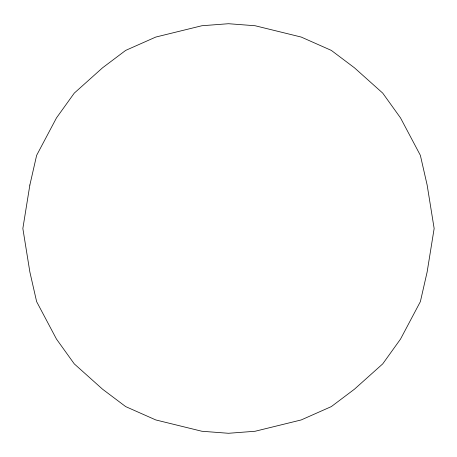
<?xml version="1.0" encoding="UTF-8"?>
<svg xmlns="http://www.w3.org/2000/svg" width="457" height="457" viewBox="0 0 457 457"><rect width="100%" height="100%" fill="white"/><g stroke="black" fill="none" stroke-linecap="round" stroke-linejoin="round"><path stroke-width="0.69" d="M29.859 185.039L22.85 228.5L29.859 271.961L36.629 301.643L56.468 339.071L74.263 363.869L102.568 389.21L125.675 406.599L155.791 419.943L201.885 431.259L228.5 433.282L255.115 431.259L301.209 419.943L331.325 406.599L354.432 389.21L382.738 363.869L400.532 339.071L420.371 301.643L427.141 271.961L434.15 228.5L427.141 185.039L420.371 155.357L400.532 117.929L382.738 93.131L354.432 67.79L331.325 50.401L301.209 37.057L255.115 25.741L228.5 23.718L201.885 25.741L155.791 37.057L125.675 50.401L102.568 67.79L74.263 93.131L56.468 117.929L36.629 155.357L29.859 185.039"/></g></svg>
